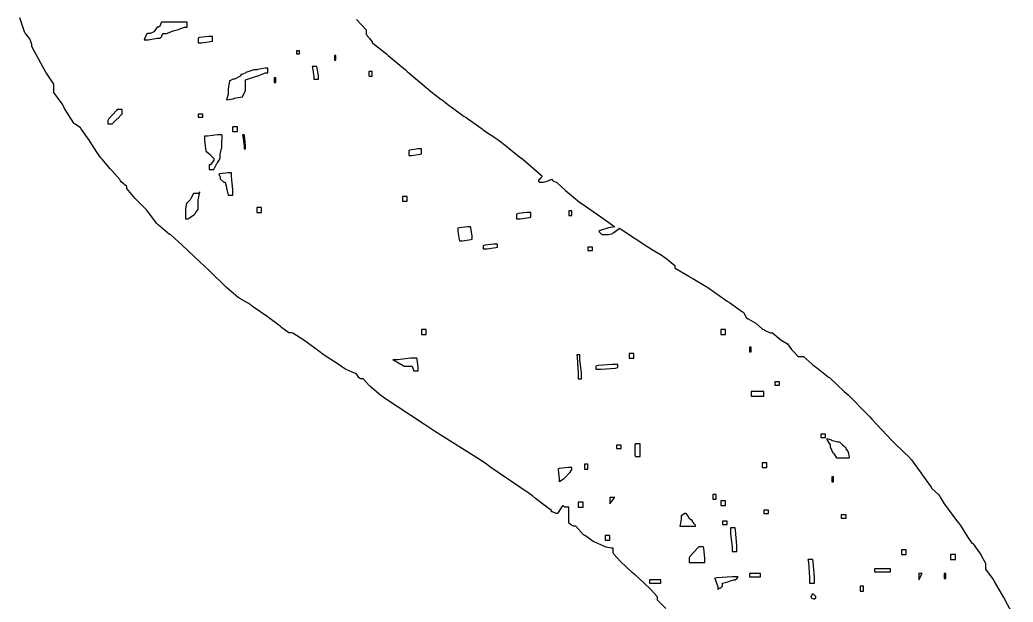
# Model space of a CAD drawing. Extents: x 54 to 303, y 49 to 296.
# Drawn here: x 146.81 to 168.93, y 269.59 to 282.56 of the extents above; entities that cross this region are included whole.
import ezdxf

# ---------------------------------------------------------------- set-up
doc = ezdxf.new("R2010")
doc.units = 0
doc.header["$MEASUREMENT"] = 0

msp = doc.modelspace()

# ---------------------------------------------------------------- linework, layer by layer
at = {"color": 7}
for points in [[(161.192, 269.452), (161.007, 269.638), (161.007, 269.699), (160.998, 269.717), (160.853, 269.879), (160.584, 270.131), (160.514, 270.192), (160.442, 270.254), (160.187, 270.494), (160.037, 270.661), (160.021, 270.687), (160.021, 270.714), (160.021, 270.774), (160.021, 270.793), (159.977, 270.793), (159.861, 270.819), (159.844, 270.827), (159.816, 270.837), (159.614, 270.925), (159.596, 270.933), (159.578, 270.943), (159.402, 271.066), (159.385, 271.074), (159.358, 271.092), (159.192, 271.286), (159.139, 271.286), (159.067, 271.322), (159.067, 271.322), (159.033, 271.348), (159.033, 271.356), (159.033, 271.4), (159.033, 271.5), (159.033, 271.533), (159.033, 271.577), (159.033, 271.676), (159.033, 271.709), (159.015, 271.709), (158.975, 271.709), (158.962, 271.709), (158.944, 271.709), (158.899, 271.737), (158.89, 271.745), (158.881, 271.729), (158.794, 271.587), (158.786, 271.569), (158.75, 271.569), (158.67, 271.603), (158.644, 271.603), (158.644, 271.632), (158.538, 271.715), (158.291, 271.903), (158.221, 271.956), (158.149, 272.01), (157.295, 272.591), (157.198, 272.661), (157.1, 272.733), (156.042, 273.403), (155.928, 273.473), (155.822, 273.545), (154.93, 274.134), (154.869, 274.179), (154.851, 274.188), (154.649, 274.365), (154.623, 274.391), (154.595, 274.409), (154.456, 274.567), (154.41, 274.567), (154.392, 274.567), (154.34, 274.602), (154.34, 274.602), (154.34, 274.62), (154.304, 274.673), (154.304, 274.673), (154.304, 274.673), (154.207, 274.713), (154.074, 274.77), (154.058, 274.778), (154.048, 274.788), (153.899, 274.89), (153.607, 275.078), (153.529, 275.131), (153.457, 275.185), (153.128, 275.427), (152.885, 275.582), (152.859, 275.59), (152.797, 275.59), (152.638, 275.705), (152.612, 275.732), (152.576, 275.758), (152.346, 275.934), (152.33, 275.942), (152.312, 275.952), (152.011, 276.163), (151.977, 276.189), (151.941, 276.217), (151.703, 276.357), (151.694, 276.365), (151.667, 276.375), (151.412, 276.6), (151.015, 276.983), (150.919, 277.071), (150.821, 277.159), (150.424, 277.544), (150.169, 277.768), (150.143, 277.777), (150.143, 277.777), (149.929, 277.954), (149.895, 277.989), (149.859, 278.025), (149.63, 278.325), (149.614, 278.342), (149.604, 278.351), (149.392, 278.562), (149.365, 278.588), (149.339, 278.624), (149.189, 278.801), (149.189, 278.801), (149.189, 278.845), (149.065, 278.951), (149.049, 278.977), (149.031, 279.005), (148.854, 279.207), (148.836, 279.224), (148.819, 279.242), (148.642, 279.454), (148.626, 279.47), (148.608, 279.488), (148.519, 279.612), (148.519, 279.612), (148.519, 279.612), (148.369, 279.859), (148.343, 279.893), (148.316, 279.929), (148.175, 280.133), (148.167, 280.142), (148.157, 280.151), (148.042, 280.238), (148.026, 280.246), (148.008, 280.256), (147.804, 280.583), (147.778, 280.635), (147.752, 280.688), (147.567, 280.941), (147.567, 281.023), (147.567, 281.129), (147.389, 281.394), (147.355, 281.446), (147.319, 281.509), (147.081, 281.95), (147.072, 281.976), (147.072, 282.011), (147.046, 282.099), (147.038, 282.116), (147.028, 282.134), (146.94, 282.25), (146.932, 282.258), (146.922, 282.268), (146.808, 282.601)], [(154.304, 282.567), (154.517, 282.335), (154.517, 282.258), (154.517, 282.232), (154.577, 282.162), (154.587, 282.152), (154.595, 282.144), (154.657, 282.071), (154.657, 282.046), (154.666, 282.038), (154.94, 281.827), (154.976, 281.799), (155.01, 281.765), (155.399, 281.446), (155.435, 281.41), (155.469, 281.376), (155.856, 281.05), (155.892, 281.023), (155.926, 280.989), (156.192, 280.785), (156.21, 280.775), (156.218, 280.767), (156.369, 280.653), (156.387, 280.635), (156.413, 280.618), (156.704, 280.406), (156.74, 280.388), (156.774, 280.362), (157.1, 280.133), (157.127, 280.106), (157.153, 280.089), (157.427, 279.911), (157.445, 279.893), (157.462, 279.885), (157.612, 279.767), (157.867, 279.56), (157.938, 279.506), (158.008, 279.454), (158.415, 279.101), (158.433, 279.083), (158.433, 279.065), (158.397, 279.025), (158.397, 279.011), (158.388, 279.011), (158.361, 278.987), (158.361, 278.977), (158.361, 278.969), (158.388, 278.941), (158.397, 278.941), (158.433, 278.941), (158.467, 278.941), (158.574, 278.977), (158.574, 278.977), (158.644, 279.011), (158.68, 278.977), (158.75, 278.941), (158.767, 278.933), (158.957, 278.761), (159.27, 278.501), (159.349, 278.448), (159.428, 278.395), (159.821, 278.121), (160.055, 277.953), (160.055, 277.953), (160.055, 277.953), (159.917, 277.928), (159.728, 277.866), (159.702, 277.848), (159.711, 277.84), (159.763, 277.786), (159.772, 277.777), (159.799, 277.777), (159.858, 277.777), (159.879, 277.777), (159.913, 277.777), (160.011, 277.804), (160.021, 277.813), (160.037, 277.822), (160.152, 277.91), (160.161, 277.919), (160.231, 277.875), (160.795, 277.504), (160.867, 277.46), (160.875, 277.452), (161.113, 277.311), (161.149, 277.283), (161.183, 277.257), (161.396, 277.092), (161.396, 277.037), (161.404, 277.028), (161.705, 276.852), (161.749, 276.824), (161.793, 276.798), (162.092, 276.623), (162.101, 276.614), (162.127, 276.596), (162.506, 276.331), (162.56, 276.295), (162.613, 276.261), (162.903, 276.058), (162.913, 276.049), (162.921, 276.04), (162.994, 275.908), (163.019, 275.908), (163.027, 275.9), (163.186, 275.812), (163.196, 275.802), (163.204, 275.794), (163.344, 275.67), (163.372, 275.66), (163.388, 275.652), (163.513, 275.59), (163.513, 275.59), (163.565, 275.59), (163.707, 275.467), (163.725, 275.449), (163.751, 275.433), (163.901, 275.343), (163.901, 275.343), (163.901, 275.343), (163.988, 275.22), (164.006, 275.203), (164.024, 275.185), (164.142, 275.06), (164.182, 275.06), (164.261, 275.06), (164.457, 274.886), (164.501, 274.85), (164.545, 274.815), (164.808, 274.611), (164.817, 274.602), (164.834, 274.593), (165.162, 274.285), (165.206, 274.249), (165.25, 274.205), (165.691, 273.764), (165.735, 273.72), (165.779, 273.667), (166.22, 273.2), (166.265, 273.156), (166.309, 273.112), (166.634, 272.795), (166.652, 272.767), (166.66, 272.759), (166.836, 272.521), (166.864, 272.485), (166.89, 272.451), (167.101, 272.15), (167.11, 272.132), (167.119, 272.124), (167.269, 271.984), (167.287, 271.956), (167.303, 271.93), (167.393, 271.779), (167.393, 271.779), (167.401, 271.771), (167.666, 271.41), (167.71, 271.356), (167.754, 271.296), (167.908, 271.049), (168.01, 270.907), (168.028, 270.897), (168.037, 270.889), (168.177, 270.687), (168.205, 270.651), (168.221, 270.617), (168.311, 270.458), (168.311, 270.404), (168.311, 270.325), (168.46, 270.123), (168.487, 270.087), (168.504, 270.053), (168.716, 269.699), (168.734, 269.663), (168.751, 269.628), (168.927, 269.303)]]:
    msp.add_lwpolyline(points, dxfattribs=at)
for points in [[(149.967, 282.505), (149.957, 282.496), (149.931, 282.435), (149.931, 282.435), (149.931, 282.426), (149.895, 282.399), (149.895, 282.399), (149.868, 282.399), (149.798, 282.302), (149.79, 282.292), (149.78, 282.284), (149.707, 282.258), (149.684, 282.258), (149.648, 282.258), (149.638, 282.25), (149.586, 282.134), (149.578, 282.116), (149.666, 282.116), (149.865, 282.152), (149.931, 282.152), (149.967, 282.186), (149.967, 282.204), (149.991, 282.258), (150.001, 282.258), (150.071, 282.258), (150.247, 282.32), (150.283, 282.328), (150.318, 282.338), (150.476, 282.399), (150.53, 282.399), (150.53, 282.426), (150.53, 282.485), (150.53, 282.505), (150.388, 282.505), (150.071, 282.505), (149.967, 282.505)], [(150.777, 282.046), (150.855, 282.046), (151.059, 282.073), (151.095, 282.082), (151.095, 282.108), (151.095, 282.167), (151.095, 282.186), (151.015, 282.186), (150.811, 282.162), (150.777, 282.152), (150.777, 282.126), (150.777, 282.067), (150.777, 282.046)], [(152.965, 281.799), (152.981, 281.799), (153.022, 281.799), (153.035, 281.799), (153.035, 281.817), (153.035, 281.857), (153.035, 281.869), (153.017, 281.869), (152.977, 281.869), (152.965, 281.869), (152.965, 281.869), (152.965, 281.817), (152.965, 281.799)], [(153.811, 281.657), (153.847, 281.657), (153.847, 281.685), (153.847, 281.744), (153.847, 281.763), (153.811, 281.763), (153.811, 281.737), (153.811, 281.678), (153.811, 281.657)], [(152.33, 281.481), (152.268, 281.481), (152.109, 281.456), (152.083, 281.446), (152.021, 281.446), (151.843, 281.386), (151.835, 281.376), (151.825, 281.368), (151.754, 281.34), (151.73, 281.34), (151.73, 281.314), (151.605, 281.244), (151.588, 281.234), (151.561, 281.234), (151.482, 281.2), (151.482, 281.2), (151.473, 281.2), (151.448, 281.014), (151.448, 280.952), (151.448, 280.907), (151.412, 280.775), (151.412, 280.775), (151.412, 280.775), (151.561, 280.803), (151.588, 280.811), (151.614, 280.821), (151.765, 280.847), (151.765, 280.847), (151.773, 280.857), (151.835, 280.982), (151.835, 281.023), (151.835, 281.068), (151.835, 281.2), (151.835, 281.2), (151.835, 281.226), (152.055, 281.296), (152.083, 281.304), (152.109, 281.314), (152.275, 281.376), (152.33, 281.376), (152.33, 281.402), (152.33, 281.462), (152.33, 281.481)], [(153.352, 281.234), (153.378, 281.234), (153.438, 281.234), (153.458, 281.234), (153.458, 281.306), (153.431, 281.491), (153.422, 281.517), (153.396, 281.517), (153.337, 281.517), (153.318, 281.517), (153.326, 281.491), (153.352, 281.299), (153.352, 281.234)], [(154.587, 281.304), (154.603, 281.304), (154.643, 281.304), (154.657, 281.304), (154.657, 281.332), (154.657, 281.391), (154.657, 281.41), (154.639, 281.41), (154.599, 281.41), (154.587, 281.41), (154.577, 281.402), (154.577, 281.322), (154.587, 281.304)], [(152.47, 281.164), (152.506, 281.164), (152.506, 281.191), (152.506, 281.251), (152.506, 281.27), (152.47, 281.27), (152.47, 281.244), (152.47, 281.185), (152.47, 281.164)], [(148.978, 280.565), (148.96, 280.538), (148.783, 280.344), (148.766, 280.318), (148.766, 280.3), (148.766, 280.26), (148.766, 280.246), (148.792, 280.246), (148.851, 280.246), (148.872, 280.246), (148.88, 280.256), (148.969, 280.344), (148.978, 280.352), (148.987, 280.362), (149.075, 280.45), (149.085, 280.458), (149.085, 280.486), (149.085, 280.545), (149.085, 280.565), (149.057, 280.565), (148.997, 280.565), (148.978, 280.565)], [(150.777, 280.388), (150.803, 280.388), (150.862, 280.388), (150.883, 280.388), (150.883, 280.406), (150.883, 280.446), (150.883, 280.458), (150.855, 280.458), (150.796, 280.458), (150.777, 280.458), (150.777, 280.458), (150.777, 280.406), (150.777, 280.388)], [(151.554, 280.07), (151.58, 280.07), (151.638, 280.07), (151.658, 280.07), (151.658, 280.097), (151.658, 280.157), (151.658, 280.176), (151.632, 280.176), (151.573, 280.176), (151.554, 280.176), (151.544, 280.168), (151.544, 280.079), (151.554, 280.07)], [(151.129, 279.47), (151.129, 279.436), (151.051, 279.33), (151.025, 279.33), (151.025, 279.304), (151.025, 279.244), (151.025, 279.224), (151.051, 279.224), (151.109, 279.224), (151.129, 279.224), (151.138, 279.242), (151.191, 279.356), (151.201, 279.364), (151.209, 279.374), (151.271, 279.473), (151.271, 279.506), (151.271, 279.56), (151.296, 279.691), (151.306, 279.717), (151.306, 279.789), (151.314, 279.983), (151.306, 279.999), (151.208, 279.999), (150.99, 279.965), (150.919, 279.965), (150.919, 279.886), (150.943, 279.683), (150.953, 279.647), (150.953, 279.638), (150.979, 279.612), (150.989, 279.612), (150.997, 279.604), (151.05, 279.55), (151.059, 279.54), (151.059, 279.54), (151.129, 279.47), (151.129, 279.47)], [(151.801, 279.683), (151.835, 279.683), (151.835, 279.762), (151.809, 279.973), (151.801, 279.999), (151.765, 279.999), (151.773, 279.965), (151.801, 279.754), (151.801, 279.683)], [(155.469, 279.54), (155.539, 279.54), (155.724, 279.568), (155.751, 279.576), (155.751, 279.604), (155.751, 279.663), (155.751, 279.683), (155.68, 279.683), (155.495, 279.656), (155.469, 279.647), (155.469, 279.62), (155.469, 279.561), (155.469, 279.54)], [(151.271, 279.047), (151.271, 279.021), (151.35, 278.941), (151.378, 278.941), (151.378, 278.941), (151.412, 278.836), (151.412, 278.801), (151.42, 278.784), (151.448, 278.658), (151.448, 278.658), (151.474, 278.658), (151.533, 278.658), (151.554, 278.658), (151.554, 278.783), (151.518, 279.061), (151.518, 279.153), (151.446, 279.153), (151.262, 279.127), (151.235, 279.117), (151.244, 279.109), (151.271, 279.064), (151.271, 279.047)], [(150.813, 278.73), (150.813, 278.73), (150.785, 278.694), (150.777, 278.694), (150.75, 278.694), (150.691, 278.694), (150.672, 278.694), (150.672, 278.694), (150.618, 278.58), (150.6, 278.554), (150.591, 278.546), (150.538, 278.492), (150.53, 278.482), (150.52, 278.474), (150.496, 278.349), (150.496, 278.306), (150.496, 278.262), (150.496, 278.162), (150.496, 278.129), (150.512, 278.129), (150.552, 278.129), (150.566, 278.129), (150.574, 278.139), (150.697, 278.227), (150.706, 278.235), (150.715, 278.245), (150.777, 278.344), (150.777, 278.378), (150.777, 278.422), (150.777, 278.521), (150.777, 278.554), (150.785, 278.58), (150.813, 278.73), (150.813, 278.73)], [(155.328, 278.518), (155.355, 278.518), (155.414, 278.518), (155.435, 278.518), (155.435, 278.546), (155.435, 278.605), (155.435, 278.624), (155.407, 278.624), (155.347, 278.624), (155.328, 278.624), (155.328, 278.598), (155.328, 278.539), (155.328, 278.518)], [(152.083, 278.271), (152.109, 278.271), (152.167, 278.271), (152.188, 278.271), (152.188, 278.299), (152.188, 278.358), (152.188, 278.378), (152.162, 278.378), (152.102, 278.378), (152.083, 278.378), (152.083, 278.351), (152.083, 278.292), (152.083, 278.271)], [(157.868, 278.129), (157.947, 278.129), (158.149, 278.157), (158.185, 278.165), (158.185, 278.193), (158.185, 278.252), (158.185, 278.271), (158.105, 278.271), (157.903, 278.245), (157.868, 278.235), (157.868, 278.209), (157.868, 278.15), (157.868, 278.129)], [(159.033, 278.201), (159.049, 278.201), (159.089, 278.201), (159.103, 278.201), (159.103, 278.227), (159.103, 278.287), (159.103, 278.306), (159.085, 278.306), (159.045, 278.306), (159.033, 278.306), (159.033, 278.28), (159.033, 278.222), (159.033, 278.201)], [(156.597, 277.636), (156.668, 277.636), (156.852, 277.664), (156.88, 277.672), (156.88, 277.742), (156.854, 277.927), (156.846, 277.953), (156.774, 277.953), (156.589, 277.928), (156.563, 277.919), (156.563, 277.848), (156.588, 277.664), (156.597, 277.636)], [(157.127, 277.46), (157.205, 277.46), (157.409, 277.487), (157.445, 277.496), (157.445, 277.513), (157.445, 277.554), (157.445, 277.566), (157.365, 277.566), (157.161, 277.54), (157.127, 277.53), (157.127, 277.53), (157.127, 277.478), (157.127, 277.46)], [(159.456, 277.424), (159.482, 277.424), (159.541, 277.424), (159.562, 277.424), (159.562, 277.442), (159.562, 277.483), (159.562, 277.496), (159.534, 277.496), (159.475, 277.496), (159.456, 277.496), (159.456, 277.478), (159.456, 277.438), (159.456, 277.424)], [(155.751, 275.555), (155.777, 275.555), (155.837, 275.555), (155.858, 275.555), (155.858, 275.582), (155.858, 275.641), (155.858, 275.66), (155.83, 275.66), (155.771, 275.66), (155.751, 275.66), (155.751, 275.634), (155.751, 275.576), (155.751, 275.555)], [(162.418, 275.555), (162.445, 275.555), (162.504, 275.555), (162.524, 275.555), (162.524, 275.582), (162.524, 275.641), (162.524, 275.66), (162.497, 275.66), (162.438, 275.66), (162.418, 275.66), (162.418, 275.634), (162.418, 275.576), (162.418, 275.555)], [(163.054, 275.167), (163.09, 275.167), (163.09, 275.194), (163.09, 275.253), (163.09, 275.273), (163.054, 275.273), (163.054, 275.247), (163.054, 275.187), (163.054, 275.167)], [(155.186, 274.954), (155.204, 274.946), (155.345, 274.859), (155.363, 274.85), (155.407, 274.85), (155.506, 274.85), (155.539, 274.85), (155.547, 274.841), (155.575, 274.768), (155.575, 274.744), (155.601, 274.744), (155.66, 274.744), (155.681, 274.744), (155.681, 274.815), (155.654, 275), (155.645, 275.026), (155.513, 275.026), (155.215, 274.99), (155.116, 274.99), (155.116, 274.99), (155.186, 274.954), (155.186, 274.954)], [(159.243, 274.567), (159.261, 274.567), (159.301, 274.567), (159.315, 274.567), (159.315, 274.7), (159.279, 274.997), (159.279, 275.096), (159.261, 275.096), (159.221, 275.096), (159.209, 275.096), (159.217, 275.044), (159.243, 274.687), (159.243, 274.567)], [(160.373, 275.026), (160.4, 275.026), (160.457, 275.026), (160.478, 275.026), (160.478, 275.052), (160.478, 275.112), (160.478, 275.131), (160.452, 275.131), (160.393, 275.131), (160.373, 275.131), (160.373, 275.105), (160.373, 275.047), (160.373, 275.026)], [(159.632, 274.778), (159.755, 274.778), (160.072, 274.806), (160.125, 274.814), (160.125, 274.832), (160.125, 274.872), (160.125, 274.884), (160.001, 274.884), (159.684, 274.859), (159.632, 274.85), (159.632, 274.85), (159.632, 274.796), (159.632, 274.778)], [(163.619, 274.425), (163.645, 274.425), (163.704, 274.425), (163.725, 274.425), (163.725, 274.443), (163.725, 274.484), (163.725, 274.497), (163.697, 274.497), (163.638, 274.497), (163.619, 274.497), (163.619, 274.497), (163.619, 274.443), (163.619, 274.425)], [(163.09, 274.179), (163.16, 274.179), (163.318, 274.179), (163.372, 274.179), (163.372, 274.206), (163.372, 274.265), (163.372, 274.285), (163.3, 274.285), (163.142, 274.285), (163.09, 274.285), (163.09, 274.259), (163.09, 274.199), (163.09, 274.179)], [(164.641, 273.262), (164.667, 273.262), (164.726, 273.262), (164.747, 273.262), (164.747, 273.28), (164.747, 273.32), (164.747, 273.333), (164.72, 273.333), (164.66, 273.333), (164.641, 273.333), (164.641, 273.316), (164.641, 273.276), (164.641, 273.262)], [(164.783, 273.226), (164.773, 273.218), (164.853, 273.093), (164.853, 273.05), (164.853, 273.05), (164.914, 272.919), (164.924, 272.91), (164.932, 272.901), (164.994, 272.803), (164.994, 272.803), (164.994, 272.803), (165.1, 272.803), (165.136, 272.803), (165.17, 272.803), (165.276, 272.803), (165.276, 272.803), (165.285, 272.813), (165.271, 272.905), (165.24, 272.98), (165.24, 272.98), (165.231, 272.98), (165.206, 273.006), (165.206, 273.014), (165.206, 273.024), (165.179, 273.05), (165.17, 273.05), (165.17, 273.05), (165.136, 273.078), (165.136, 273.086), (165.126, 273.096), (165.072, 273.148), (165.064, 273.156), (165.02, 273.156), (164.906, 273.182), (164.888, 273.19), (164.888, 273.2), (164.783, 273.226), (164.783, 273.226)], [(160.091, 273.014), (160.117, 273.014), (160.176, 273.014), (160.197, 273.014), (160.197, 273.032), (160.197, 273.073), (160.197, 273.086), (160.169, 273.086), (160.11, 273.086), (160.091, 273.086), (160.091, 273.086), (160.091, 273.032), (160.091, 273.014)], [(160.514, 272.838), (160.54, 272.838), (160.599, 272.838), (160.62, 272.838), (160.62, 272.91), (160.62, 273.068), (160.62, 273.12), (160.593, 273.12), (160.533, 273.12), (160.514, 273.12), (160.504, 273.094), (160.504, 272.874), (160.514, 272.838)], [(158.82, 272.274), (158.829, 272.284), (158.917, 272.336), (158.926, 272.344), (158.935, 272.354), (158.987, 272.407), (158.997, 272.415), (159.005, 272.425), (159.057, 272.477), (159.067, 272.485), (159.067, 272.503), (159.103, 272.544), (159.103, 272.557), (159.103, 272.591), (159.023, 272.591), (158.82, 272.566), (158.786, 272.557), (158.794, 272.539), (158.82, 272.34), (158.82, 272.274)], [(159.385, 272.557), (159.402, 272.557), (159.442, 272.557), (159.456, 272.557), (159.456, 272.583), (159.456, 272.642), (159.456, 272.661), (159.438, 272.661), (159.398, 272.661), (159.385, 272.661), (159.385, 272.635), (159.385, 272.577), (159.385, 272.557)], [(163.336, 272.591), (163.362, 272.591), (163.421, 272.591), (163.442, 272.591), (163.442, 272.619), (163.442, 272.678), (163.442, 272.697), (163.415, 272.697), (163.356, 272.697), (163.336, 272.697), (163.336, 272.671), (163.336, 272.612), (163.336, 272.591)], [(164.888, 272.274), (164.924, 272.274), (164.924, 272.302), (164.924, 272.361), (164.924, 272.38), (164.888, 272.38), (164.888, 272.354), (164.888, 272.295), (164.888, 272.274)], [(159.949, 271.779), (159.957, 271.789), (160.045, 271.905), (160.055, 271.921), (160.027, 271.921), (159.968, 271.921), (159.949, 271.921), (159.949, 271.887), (159.949, 271.807), (159.949, 271.779)], [(162.242, 271.885), (162.26, 271.885), (162.3, 271.885), (162.314, 271.885), (162.314, 271.913), (162.314, 271.972), (162.314, 271.992), (162.296, 271.992), (162.254, 271.992), (162.242, 271.992), (162.242, 271.966), (162.242, 271.906), (162.242, 271.885)], [(162.418, 271.745), (162.445, 271.745), (162.504, 271.745), (162.524, 271.745), (162.524, 271.773), (162.524, 271.832), (162.524, 271.851), (162.497, 271.851), (162.438, 271.851), (162.418, 271.851), (162.418, 271.825), (162.418, 271.766), (162.418, 271.745)], [(159.243, 271.709), (159.27, 271.709), (159.329, 271.709), (159.349, 271.709), (159.349, 271.737), (159.349, 271.796), (159.349, 271.815), (159.322, 271.815), (159.263, 271.815), (159.243, 271.815), (159.243, 271.789), (159.243, 271.73), (159.243, 271.709)], [(163.372, 271.569), (163.398, 271.569), (163.456, 271.569), (163.477, 271.569), (163.477, 271.587), (163.477, 271.627), (163.477, 271.639), (163.45, 271.639), (163.391, 271.639), (163.372, 271.639), (163.372, 271.639), (163.372, 271.587), (163.372, 271.569)], [(161.642, 271.569), (161.615, 271.569), (161.536, 271.516), (161.536, 271.498), (161.536, 271.446), (161.51, 271.314), (161.502, 271.286), (161.59, 271.286), (161.788, 271.286), (161.855, 271.286), (161.855, 271.304), (161.819, 271.344), (161.819, 271.356), (161.809, 271.356), (161.785, 271.384), (161.785, 271.392), (161.785, 271.402), (161.757, 271.427), (161.749, 271.427), (161.749, 271.427), (161.713, 271.454), (161.713, 271.463), (161.703, 271.481), (161.651, 271.56), (161.642, 271.569)], [(165.1, 271.463), (165.126, 271.463), (165.185, 271.463), (165.206, 271.463), (165.206, 271.481), (165.206, 271.52), (165.206, 271.533), (165.179, 271.533), (165.119, 271.533), (165.1, 271.533), (165.1, 271.516), (165.1, 271.476), (165.1, 271.463)], [(162.454, 271.322), (162.48, 271.322), (162.54, 271.322), (162.56, 271.322), (162.56, 271.34), (162.56, 271.38), (162.56, 271.392), (162.533, 271.392), (162.474, 271.392), (162.454, 271.392), (162.454, 271.392), (162.454, 271.34), (162.454, 271.322)], [(162.667, 270.721), (162.693, 270.721), (162.75, 270.721), (162.771, 270.721), (162.771, 270.853), (162.745, 271.198), (162.737, 271.25), (162.709, 271.25), (162.65, 271.25), (162.631, 271.25), (162.631, 271.118), (162.667, 270.82), (162.667, 270.721)], [(159.844, 270.969), (159.87, 270.969), (159.928, 270.969), (159.949, 270.969), (159.949, 270.995), (159.949, 271.055), (159.949, 271.074), (159.923, 271.074), (159.863, 271.074), (159.844, 271.074), (159.844, 271.074), (159.844, 270.995), (159.844, 270.969)], [(161.925, 270.827), (161.907, 270.801), (161.731, 270.608), (161.713, 270.581), (161.713, 270.554), (161.713, 270.495), (161.713, 270.474), (161.801, 270.474), (161.999, 270.474), (162.065, 270.474), (162.065, 270.563), (162.039, 270.793), (162.031, 270.827), (162.004, 270.827), (161.944, 270.827), (161.925, 270.827)], [(166.441, 270.651), (166.467, 270.651), (166.526, 270.651), (166.547, 270.651), (166.547, 270.678), (166.547, 270.738), (166.547, 270.757), (166.519, 270.757), (166.46, 270.757), (166.441, 270.757), (166.441, 270.731), (166.441, 270.672), (166.441, 270.651)], [(164.394, 270.015), (164.421, 270.015), (164.48, 270.015), (164.501, 270.015), (164.501, 270.148), (164.473, 270.492), (164.465, 270.545), (164.437, 270.545), (164.378, 270.545), (164.358, 270.545), (164.367, 270.492), (164.394, 270.135), (164.394, 270.015)], [(167.533, 270.545), (167.56, 270.545), (167.619, 270.545), (167.64, 270.545), (167.64, 270.572), (167.64, 270.632), (167.64, 270.651), (167.612, 270.651), (167.553, 270.651), (167.533, 270.651), (167.533, 270.625), (167.533, 270.565), (167.533, 270.545)], [(165.842, 270.264), (165.93, 270.264), (166.128, 270.264), (166.194, 270.264), (166.194, 270.281), (166.194, 270.322), (166.194, 270.334), (166.106, 270.334), (165.908, 270.334), (165.842, 270.334), (165.842, 270.334), (165.842, 270.281), (165.842, 270.264)], [(160.831, 270.015), (160.893, 270.015), (161.032, 270.015), (161.079, 270.015), (161.079, 270.033), (161.079, 270.075), (161.079, 270.087), (161.017, 270.087), (160.876, 270.087), (160.831, 270.087), (160.831, 270.087), (160.831, 270.033), (160.831, 270.015)], [(162.348, 269.875), (162.356, 269.885), (162.402, 269.911), (162.418, 269.911), (162.454, 269.945), (162.454, 269.945), (162.454, 269.981), (162.454, 269.981), (162.454, 270.015), (162.454, 270.015), (162.577, 270.043), (162.595, 270.051), (162.613, 270.061), (162.705, 270.087), (162.737, 270.087), (162.771, 270.122), (162.807, 270.158), (162.675, 270.158), (162.33, 270.131), (162.278, 270.122), (162.294, 270.105), (162.348, 269.933), (162.348, 269.875)], [(163.054, 270.158), (163.114, 270.158), (163.254, 270.158), (163.3, 270.158), (163.3, 270.176), (163.3, 270.215), (163.3, 270.228), (163.238, 270.228), (163.099, 270.228), (163.054, 270.228), (163.054, 270.211), (163.054, 270.171), (163.054, 270.158)], [(166.828, 270.087), (166.836, 270.097), (166.89, 270.211), (166.9, 270.228), (166.882, 270.228), (166.841, 270.228), (166.828, 270.228), (166.828, 270.193), (166.828, 270.115), (166.828, 270.087)], [(167.393, 270.122), (167.429, 270.122), (167.429, 270.149), (167.429, 270.208), (167.429, 270.228), (167.393, 270.228), (167.393, 270.202), (167.393, 270.142), (167.393, 270.122)], [(165.523, 269.839), (165.54, 269.839), (165.579, 269.839), (165.593, 269.839), (165.593, 269.867), (165.593, 269.926), (165.593, 269.945), (165.576, 269.945), (165.535, 269.945), (165.523, 269.945), (165.523, 269.919), (165.523, 269.86), (165.523, 269.839)], [(164.535, 269.699), (164.535, 269.717), (164.481, 269.769), (164.465, 269.769), (164.455, 269.769), (164.425, 269.704), (164.43, 269.699), (164.43, 269.69), (164.483, 269.663), (164.501, 269.663), (164.501, 269.663), (164.535, 269.69), (164.535, 269.699)]]:
    msp.add_lwpolyline(points, close=True, dxfattribs=at)

doc.saveas('drawing.dxf')
